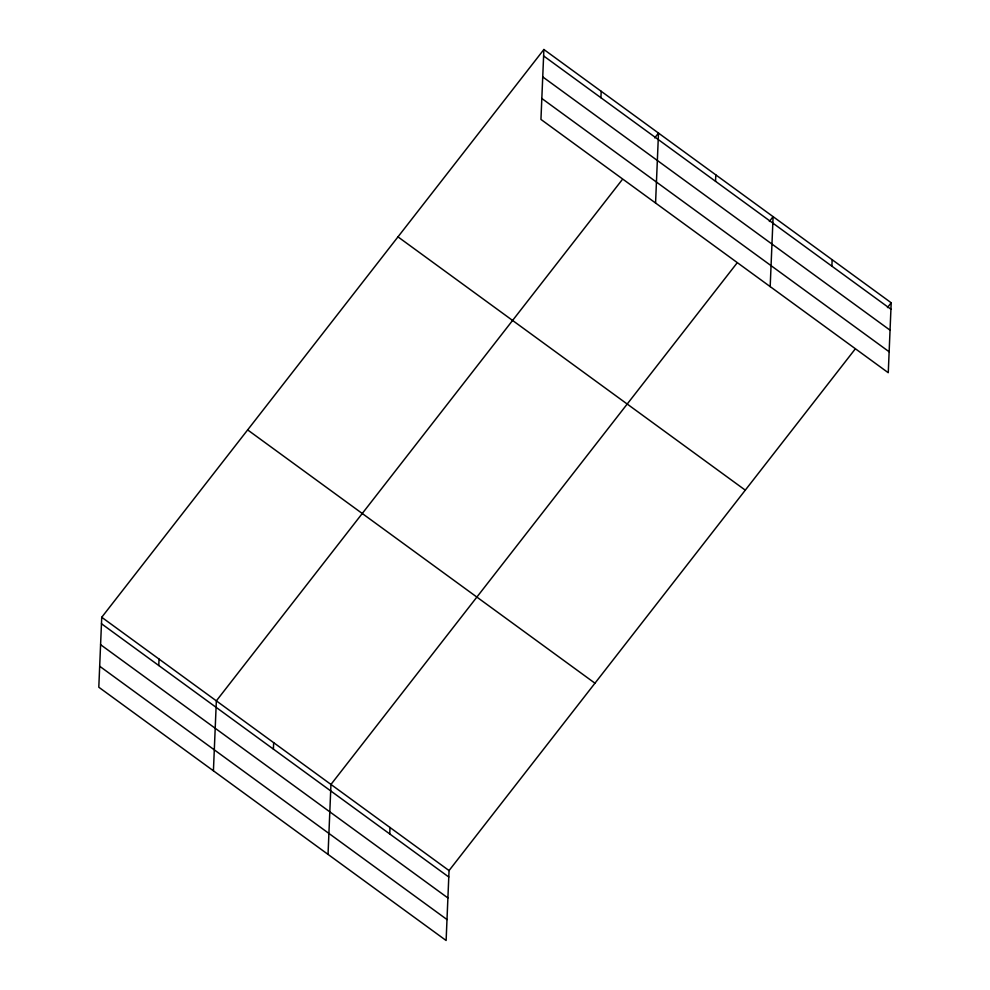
<?xml version="1.0" encoding="UTF-8"?>
<svg xmlns="http://www.w3.org/2000/svg" width="990" height="990" viewBox="0 0 990 990"><rect width="100%" height="100%" fill="white"/><g stroke="black" fill="none" stroke-linecap="round" stroke-linejoin="round"><path stroke-width="1.49" d="M543.881 49.5L540.948 119.431L888.265 372.723L891.198 302.779L543.881 49.5L101.735 617.277L98.802 687.221L446.119 940.5L449.052 870.569L854.716 349.631M158.771 665.515L159.044 659.068M213.419 770.802L216.352 700.858L622.017 179.92M273.389 749.096L273.661 742.661M328.036 854.382L330.957 784.451L736.634 263.513M389.738 833.939L390.011 827.504M600.918 97.725L601.19 91.29M655.566 203.024L658.499 133.081L654.749 137.882M715.535 181.319L715.807 174.871M770.183 286.605L773.103 216.662L769.366 221.475M831.885 266.162L832.157 259.726M887.448 307.593L891.198 302.779M543.609 55.935L890.926 309.226M542.73 76.898L890.047 330.177M541.827 98.48L889.144 351.772M397.98 236.87L745.284 490.149M247.649 429.907L594.953 683.199M101.735 617.277L449.052 870.569M101.463 623.725L448.779 877.004M100.584 644.676L447.901 897.955M99.681 666.258L446.997 919.549"/></g></svg>
